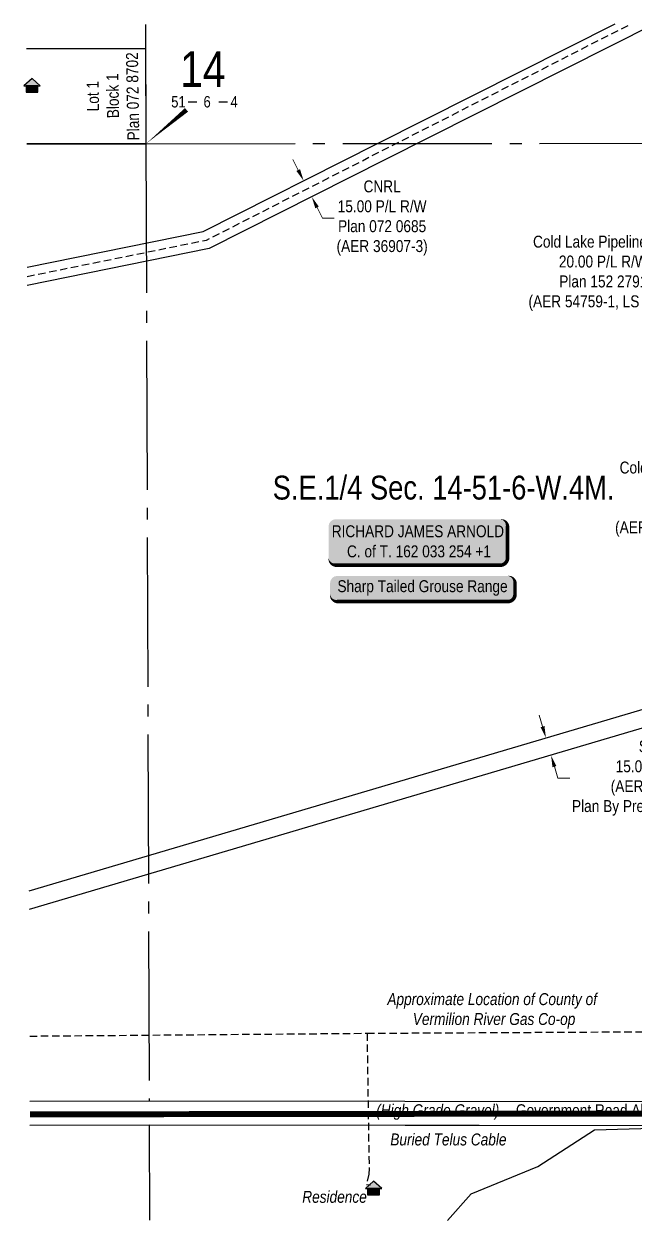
# Model space of a CAD drawing. Extents: x 513955 to 516324, y 5916164 to 5918410.
# Drawn here: x 514508 to 515019, y 5916166 to 5917170 of the extents above; entities that cross this region are included whole.
import ezdxf
from ezdxf.enums import TextEntityAlignment as Align

# ---------------------------------------------------------------- set-up
doc = ezdxf.new("R2010")
doc.units = 0
doc.header["$LTSCALE"] = 5
doc.header["$PDSIZE"] = 0.5
doc.linetypes.add('foc-QUARTERLINE', pattern=[33, 25, -3, 2, -3])
doc.linetypes.add('UG_PIPE', pattern=[1.875, 1.25, -0.625])
doc.layers.get('Defpoints').update_dxf_attribs({"color": 9})
for name, color, linetype in [('10', 1, 'Continuous'), ('9', 3, 'Continuous'), ('AS-OWNER', 7, 'Continuous'), ('AS-PIPE-UG', 44, 'UG_PIPE'), ('AS-PIPE-UG-T', 44, 'Continuous'), ('AS-RESIDENCE', 14, 'Continuous'), ('AS-ROADS', 254, 'Continuous'), ('AS-TELUS', 224, 'foc-TEL'), ('AS-WILDLIFE-BLOCK', 131, 'Continuous'), ('C-SYMBOL', 7, 'Continuous'), ('F-RW', 190, 'Continuous'), ('L-ROAD-T', 7, 'Continuous'), ('L-SEC', 7, 'Continuous'), ('L-SECLBL', 7, 'Continuous'), ('L-SECQ', 8, 'foc-QUARTERLINE'), ('L-TITLEDB', 4, 'Continuous'), ('L-TITLEDB-T', 4, 'Continuous'), ('P-PROPOSED-T', 10, 'Continuous'), ('WETLAND', 143, 'Continuous')]:
    doc.layers.add(name, color=color, linetype=linetype)
doc.layers.add('F-RW-T', color=190, linetype='Continuous', lineweight=9)
doc.layers.add('T-TEXT', color=48, linetype='Continuous', lineweight=18)
doc.styles.add('175L', font='ARIALN.TTF', dxfattribs={"height": 20})
doc.styles.add('80', font='ARIALN.TTF', dxfattribs={"height": 10})
doc.styles.add('80CG', font='ARIALN.TTF', dxfattribs={"height": 10})
doc.styles.add('80L', font='ARIALN.TTF', dxfattribs={"height": 10})
doc.styles.add('80LS', font='ARIALNI.TTF', dxfattribs={"height": 10})
doc.styles.add('foc-LtypeFont', font='ARIALN.TTF', dxfattribs={"height": 7.35})
doc.styles.add('SIMPLEX', font='ARIALN.TTF')
doc.linetypes.add('foc-TEL', pattern='A,2,-1,["T",foc-LtypeFont,S=0.2,R=0,X=-0.425,Y=-0.75],-1.24,8', length=12.24)
doc.dimstyles.new('Compass 5 000', dxfattribs={"dimscale": 5, "dimtxt": 9, "dimasz": 2, "dimexe": 0.2, "dimexo": 0.0625, "dimgap": 0.5, "dimtad": 0, "dimtih": 1, "dimtoh": 1, "dimzin": 0, "dimdsep": 46, "dimtxsty": '80CG', "dimcen": 0.1, "dimse1": 1, "dimse2": 1, "dimclrd": 256, "dimclrt": 256, "dimaunit": 1, "dimadec": 4, "dimazin": 0, "dimtfac": 0.06, "dimtofl": 0, "dimtmove": 0, "dimatfit": 1, "dimfxl": 0.2, "dimtolj": 1, "dimtzin": 0, "dimlwd": -1, "dimarcsym": 0})

# ---------------------------------------------------------------- blocks, each defined once
blk = doc.blocks.new('L-SECLBL')
at = {"layer": '9', "color": 7}
for p, q in [((-5.1, -27.8), (-12.3, -27.8)), ((20.7, -27.8), (13.5, -27.8))]:
    blk.add_line(p, q, dxfattribs=at)
at = {"layer": '10', "color": 2, "style": 'SIMPLEX'}
blk.add_attdef('SEC', text='', height=30, dxfattribs=at).set_placement((0, 0), align=Align.MIDDLE)
at = {"layer": '10', "color": 5, "style": '80L'}
blk.add_attdef('TWP', text='', height=9.5, dxfattribs=at).set_placement((-14.4, -27.4), align=Align.MIDDLE_RIGHT)
blk.add_attdef('RGE', text='', height=9.5, dxfattribs=at).set_placement((3.6, -27.4), align=Align.MIDDLE_CENTER)
blk.add_attdef('MER', text='', height=9.5, dxfattribs=at).set_placement((23.2, -27.4), align=Align.MIDDLE_LEFT)
blk = doc.blocks.new('*D375')
at = {"layer": 'Defpoints', "color": 0, "transparency": 16777216}
for p in [(515249.9, 5916861.5), (515230.5, 5916856.7), (515244.6, 5916799.4)]:
    blk.add_point(p, dxfattribs=at)
at = {"layer": 'P-PROPOSED-T', "color": 240, "transparency": 16777216}
for p, q in [((515273.7, 5916806.6), (515283.4, 5916809)), ((515234.9, 5916797), (515130.7, 5916771.4))]:
    blk.add_line(p, q, dxfattribs=at)
for points in [[(515273.3, 5916808.2), (515274.1, 5916805), (515264, 5916804.2)], [(515234.5, 5916798.7), (515235.3, 5916795.4), (515244.6, 5916799.4)]]:
    blk.add_solid(points, dxfattribs=at)
at = {"layer": 'P-PROPOSED-T', "transparency": 16777216, "insert": (515066.2, 5916771.4), "char_height": 10, "attachment_point": 5, "style": '80CG'}
blk.add_mtext('\\A1;Cold Lake Pipeline Ltd.\\P20.00 P/L R/W\\PPlan 022 1036\\P(AER 32247-3, LS 7562)', dxfattribs=at)
blk = doc.blocks.new('*U378')
h = blk.add_hatch(color=59)
edge = h.paths.add_edge_path()
edge.add_line((-69, -20), (69, -20))
edge.add_arc((69, -14), 6, 270, 360)
edge.add_line((75, -14), (75, 12.5))
edge.add_arc((69, 12.5), 6, 0, 90)
edge.add_line((69, 18.5), (-69, 18.5))
edge.add_arc((-69, 12.5), 6, 90, 180)
edge.add_line((-75, 12.5), (-75, -14))
edge.add_arc((-69, -14), 6, 180, 270)
at = {"color": 1, "flags": 128}
blk.add_lwpolyline([(-69, -20, 3, 3, 0), (69, -20, 3, 3, 0.414214), (75, -14, 3, 3, 0), (75, 12.5, 3, 0, 0.414214), (69, 18.5, 0, 0, 0), (-69, 18.5, 0, 0, 0.414214), (-75, 12.5, 0, 0, 0), (-75, -14, 0, 3, 0.414214)], format="xyseb", close=True, dxfattribs=at)
blk.add_lwpolyline([(-36.8, -8.6, 0, 7.5, 0), (0, 0, 0, 0, 0)], format="xyseb", dxfattribs=at)
at = {"color": 1, "style": '80'}
blk.add_attdef('ENTER_TEXT_001', (-36, -5), '', height=10, dxfattribs=at)
blk = doc.blocks.new('*D379')
at = {"layer": 'Defpoints', "color": 0, "transparency": 16777216}
for p in [(514734.2, 5917034), (514749.2, 5917024.8), (514740.9, 5917020.7)]:
    blk.add_point(p, dxfattribs=at)
at = {"layer": 'F-RW-T', "transparency": 16777216}
for p, q in [((514737.9, 5917047.1), (514733.4, 5917056.1)), ((514753.7, 5917015.9), (514758.1, 5917007)), ((514758.1, 5917007), (514768.1, 5917007))]:
    blk.add_line(p, q, dxfattribs=at)
for points in [[(514739.4, 5917047.9), (514736.4, 5917046.4), (514742.4, 5917038.2)], [(514755.1, 5917016.6), (514752.2, 5917015.1), (514749.2, 5917024.8)]]:
    blk.add_solid(points, dxfattribs=at)
at = {"layer": 'F-RW-T', "transparency": 16777216, "insert": (514808.2, 5917007), "char_height": 10, "attachment_point": 5, "style": '80CG'}
blk.add_mtext('\\A1;CNRL\\P15.00 P/L R/W^JPlan 072 0685\\P(AER 36907-3)', dxfattribs=at)
blk = doc.blocks.new('*D380')
at = {"layer": 'Defpoints', "color": 0, "transparency": 16777216}
for p in [(514949.9, 5916572.5), (514949.8, 5916556.8), (514954.1, 5916558.1)]:
    blk.add_point(p, dxfattribs=at)
at = {"layer": 'F-RW-T', "transparency": 16777216}
for p, q in [((514942.7, 5916580.8), (514939.9, 5916590.4)), ((514952.6, 5916547.3), (514955.5, 5916537.7)), ((514955.5, 5916537.7), (514965.5, 5916537.7))]:
    blk.add_line(p, q, dxfattribs=at)
for points in [[(514944.3, 5916581.3), (514941.1, 5916580.3), (514945.5, 5916571.2)], [(514954.2, 5916547.7), (514951, 5916546.8), (514949.8, 5916556.8)]]:
    blk.add_solid(points, dxfattribs=at)
at = {"layer": 'F-RW-T', "transparency": 16777216, "insert": (515041.2, 5916537.7), "char_height": 10, "attachment_point": 5, "style": '80CG'}
blk.add_mtext('\\A1;Stealth\\P15.00 P/L R/W\\P(AER 48552-71)\\PPlan By Precision Geomatics', dxfattribs=at)
blk = doc.blocks.new('res_occ')
for points in [[(0.1, 0.89), (-1.26, -0.37), (1.46, -0.37)], [(-0.9, -1.43), (1.1, -1.43), (1.1, -0.37), (-0.9, -0.37)]]:
    blk.add_hatch(color=14).paths.add_polyline_path(points)
at = {"color": 14}
for points in [[(0.1, 0.89), (-1.26, -0.37), (1.46, -0.37)], [(-0.9, -1.43), (1.1, -1.43), (1.1, -0.37), (-0.9, -0.37)]]:
    blk.add_lwpolyline(points, close=True, dxfattribs=at)
blk = doc.blocks.new('*D385')
at = {"layer": 'Defpoints', "color": 0, "transparency": 16777216}
for p in [(515214.5, 5917005.4), (515234, 5917010.2), (515216, 5916999.5)]:
    blk.add_point(p, dxfattribs=at)
at = {"layer": 'P-PROPOSED-T', "color": 240, "transparency": 16777216}
for p, q in [((515245.1, 5917006.7), (515254.9, 5917009.1)), ((515206.3, 5916997.1), (515058.2, 5916960.7))]:
    blk.add_line(p, q, dxfattribs=at)
for points in [[(515244.7, 5917008.3), (515245.5, 5917005.1), (515235.4, 5917004.3)], [(515205.9, 5916998.8), (515206.7, 5916995.5), (515216, 5916999.5)]]:
    blk.add_solid(points, dxfattribs=at)
at = {"layer": 'P-PROPOSED-T', "transparency": 16777216, "insert": (514993.6, 5916960.7), "char_height": 10, "attachment_point": 5, "style": '80CG'}
blk.add_mtext('\\A1;Cold Lake Pipeline Ltd.\\P20.00 P/L R/W\\PPlan 152 2791\\P(AER 54759-1, LS 7566)', dxfattribs=at)
blk = doc.blocks.new('*U476')
h = blk.add_hatch(color=255)
edge = h.paths.add_edge_path()
edge.add_line((-71.5, -11.5), (71.5, -11.5))
edge.add_arc((71.5, -5.5), 6, 270, 360)
edge.add_line((77.5, -5.5), (77.5, 4))
edge.add_arc((71.5, 4), 6, 0, 90)
edge.add_line((71.5, 10), (-71.5, 10))
edge.add_arc((-71.5, 4), 6, 90, 180)
edge.add_line((-77.5, 4), (-77.5, -5.5))
edge.add_arc((-71.5, -5.5), 6, 180, 270)
at = {"color": 131, "flags": 128}
blk.add_lwpolyline([(-71.5, -11.5, 3, 3, 0), (71.5, -11.5, 3, 3, 0.414214), (77.5, -5.5, 3, 3, 0), (77.5, 4, 3, 0, 0.414214), (71.5, 10, 0, 0, 0), (-71.5, 10, 0, 0, 0.414214), (-77.5, 4, 0, 0, 0), (-77.5, -5.5, 0, 3, 0.414214)], format="xyseb", close=True, dxfattribs=at)
at = {"color": 131, "style": '80'}
blk.add_attdef('ENTER_TEXT_001', (-36, -5), '', height=10, dxfattribs=at)

msp = doc.modelspace()

# ---------------------------------------------------------------- linework, layer by layer
at = {"layer": 'AS-PIPE-UG'}
for p, q in [((514512.758, 5916321.449), (514795.531, 5916323.832)), ((514795.531, 5916323.832), (515324.811, 5916326.764))]:
    msp.add_line(p, q, dxfattribs=at)
at = {"layer": 'AS-PIPE-UG', "flags": 128}
msp.add_lwpolyline([(514510.633, 5916958.064), (514660.959, 5916988.51), (515016.691, 5917169.625)], dxfattribs=at)
at = {"layer": 'AS-PIPE-UG'}
msp.add_lwpolyline([(514795.531, 5916323.832), (514797.265, 5916210.477), (514796.959, 5916205.838), (514795.037, 5916197.037), (514798.541, 5916196.668)], dxfattribs=at)
at = {"layer": 'AS-ROADS', "const_width": 5, "flags": 128}
msp.add_lwpolyline([(514512.977, 5916255.854), (515522.477, 5916257.197)], dxfattribs=at)
at = {"layer": 'AS-TELUS', "flags": 128}
msp.add_lwpolyline([(514513.008, 5916246.775), (514613.005, 5916247.104), (515442.621, 5916246.25), (515522.515, 5916246.339)], dxfattribs=at)
at = {"layer": 'F-RW', "flags": 128}
for points in [[(514510.607, 5916965.879), (514658.262, 5916995.833), (514804.412, 5917069.415), (515003.428, 5917169.612)], [(515036.85, 5917169.645), (514811.157, 5917056.017), (514663.213, 5916981.532), (514510.658, 5916950.584)], [(514512.352, 5916443.119), (515247.901, 5916660.643), (515367.201, 5916689.961), (515370.781, 5916675.394), (515251.82, 5916646.159), (514512.404, 5916427.492)]]:
    msp.add_lwpolyline(points, dxfattribs=at)
at = {"layer": 'L-SEC'}
for p, q in [((514512.941, 5916266.881), (514612.937, 5916267.21)), ((514612.937, 5916267.21), (515422.442, 5916266.335)), ((514513.008, 5916246.775), (514613.005, 5916247.104)), ((514613.005, 5916247.104), (515422.513, 5916246.229))]:
    msp.add_line(p, q, dxfattribs=at)
at = {"layer": 'L-SECLBL', "color": 2, "flags": 128}
msp.add_lwpolyline([(514610.213, 5917069.221, 0, 4, 0), (514644.229, 5917097.619, 0, 0, 0)], format="xyseb", dxfattribs=at)
at = {"layer": 'L-SECQ'}
for p, q in [((514609.873, 5917169.221), (514610.213, 5917069.221)), ((514510.262, 5917069.122), (514610.213, 5917069.221)), ((514610.213, 5917069.221), (515419.642, 5917070.026)), ((514610.213, 5917069.221), (514612.937, 5916267.21)), ((514613.005, 5916247.104), (514613.288, 5916167.238))]:
    msp.add_line(p, q, dxfattribs=at)
at = {"layer": 'L-TITLEDB', "flags": 128}
for points in [[(514509.995, 5917149.076), (514609.985, 5917149.176)], [(514609.985, 5917149.176), (514610.213, 5917069.221), (514510.262, 5917069.122)]]:
    msp.add_lwpolyline(points, dxfattribs=at)
at = {"layer": 'WETLAND'}
msp.add_lwpolyline([(514863.09, 5916166.959), (514882.79, 5916189.268), (514938.58, 5916212.219), (514986.283, 5916242.974), (515073.314, 5916245.42), (515181.041, 5916245.763), (515259.591, 5916223.24), (515308.903, 5916197.064), (515327.551, 5916166.52), (515327.577, 5916166.441)], dxfattribs=at)

# ---------------------------------------------------------------- block references
at = {"layer": 'AS-OWNER', "color": 5}
ref = msp.add_blockref('*U378', (514838.308, 5916736.081), dxfattribs=at)
ref.add_attrib('ENTER_TEXT_001', 'RICHARD JAMES ARNOLD', (514765.955, 5916739.499), dxfattribs={"layer": '0', "color": 1, "height": 10, "style": '80'})
ref.add_attrib('ENTER_TEXT_002', 'C. of T. 162 033 254 +1', (514778.741, 5916722.655), dxfattribs={"layer": '0', "color": 1, "height": 10, "style": '80'})
at = {"layer": 'AS-RESIDENCE', "color": 5, "xscale": 5, "yscale": 5, "zscale": 5}
for p in [(514514.237, 5917119.51), (514800.55, 5916195.513)]:
    msp.add_blockref('res_occ', p, dxfattribs=at)
at = {"layer": 'AS-WILDLIFE-BLOCK', "color": 4}
ref = msp.add_blockref('*U476', (514842.078, 5916697.09), dxfattribs=at)
ref.add_attrib('ENTER_TEXT_001', 'Sharp Tailed Grouse Range', (514770.744, 5916693.472), dxfattribs={"layer": '0', "color": 131, "height": 10, "style": '80'})
at = {"layer": 'L-SECLBL', "color": 2}
msp.add_blockref('L-SECLBL', (514657.918, 5917131.819), dxfattribs=at).add_auto_attribs({'SEC': '14', 'TWP': '51', 'RGE': '6', 'MER': '4'})

# ---------------------------------------------------------------- texts
at = {"layer": 'AS-PIPE-UG-T', "insert": (514812.525, 5916357.424), "char_height": 10, "attachment_point": 1, "style": '80L'}
msp.add_mtext_dynamic_manual_height_columns('\\pi0.05;{\\fArial Narrow|b0|i1|c0|p34;Approximate Location of County of \\P\\pi21.397;Vermilion River Gas Co-op}', width=177.36467, gutter_width=50, heights=[0], dxfattribs=at)
at = {"layer": 'AS-RESIDENCE', "insert": (514741.246, 5916191.729), "char_height": 10, "attachment_point": 1, "style": '175L'}
msp.add_mtext_dynamic_manual_height_columns('{\\fArial Narrow|b0|i1|c0|p34;Residence}', width=30.3856, gutter_width=100, heights=[0], dxfattribs=at)
at = {"layer": 'AS-TELUS', "insert": (514815.051, 5916239.819), "char_height": 10, "attachment_point": 1, "style": '80L'}
msp.add_mtext_dynamic_manual_height_columns('{\\fArial Narrow|b0|i1|c0|p34;Buried Telus Cable}', width=98.80252, gutter_width=50, heights=[0], dxfattribs=at)
at = {"layer": 'C-SYMBOL', "color": 3, "style": '175L'}
msp.add_text('S.E.1/4 Sec. 14-51-6-W.4M.', height=20, dxfattribs=at).set_placement((514859.709, 5916765.077), align=Align.BOTTOM_CENTER)
at = {"layer": 'L-ROAD-T', "style": '80L'}
msp.add_text('Government Road Allowance', height=10, dxfattribs=at).set_placement((514994.839, 5916259.296), align=Align.MIDDLE_CENTER)
at = {"layer": 'L-TITLEDB-T', "insert": (514561.373, 5917070.468), "char_height": 10, "attachment_point": 1, "rotation": 90.930412, "style": '80L'}
msp.add_mtext_dynamic_manual_height_columns('\\pi25.834;Lot 1\\P\\pi19.804;Block 1\\P\\pi0.9027;Plan 072 8702', width=74.21331, gutter_width=50, heights=[0], dxfattribs=at)
at = {"layer": 'T-TEXT', "style": '80LS'}
msp.add_text('(High Grade Gravel)', height=10, dxfattribs=at).set_placement((514854.839, 5916259.296), align=Align.MIDDLE_CENTER)

# ---------------------------------------------------------------- dimensions: what is measured, and where the dimension line sits
at = {"layer": 'F-RW-T'}
for p1, p2, distance, text, picture, middle in [((514734.156, 5917034.043), (514740.896, 5917020.659), 9.245, 'CNRL\\P15.00 P/L R/W^JPlan 072 0685\\P(AER 36907-3)', '*D379', (514808.156, 5917006.954)), ((514949.883, 5916572.51), (514954.137, 5916558.126), -4.521, 'Stealth\\P15.00 P/L R/W\\P(AER 48552-71)\\PPlan By Precision Geomatics', '*D380', (515041.176, 5916537.665))]:
    dim = msp.add_aligned_dim(p1=p1, p2=p2, distance=distance, text=text, dimstyle='Compass 5 000', dxfattribs=at)
    dim.commit()
    dim.dimension.update_dxf_attribs({"geometry": picture, "text_midpoint": middle})
at = {"layer": 'P-PROPOSED-T'}
dim = msp.add_linear_dim(base=(515215.975, 5916999.532), p1=(515233.981, 5917010.222), p2=(515214.522, 5917005.429), angle=193.836061, text='Cold Lake Pipeline Ltd.\\P20.00 P/L R/W\\PPlan 152 2791\\P(AER 54759-1, LS 7566)', dimstyle='Compass 5 000', override={"dimclrd": 240}, dxfattribs=at)
dim.commit()
dim.dimension.update_dxf_attribs({"geometry": '*D385', "text_midpoint": (514993.649, 5916960.669), "dimtype": 161})
at = {"layer": 'P-PROPOSED-T', "color": 5}
dim = msp.add_linear_dim(base=(515244.582, 5916799.44), p1=(515249.886, 5916861.491), p2=(515230.468, 5916856.704), angle=193.846585, text='Cold Lake Pipeline Ltd.\\P20.00 P/L R/W\\PPlan 022 1036\\P(AER 32247-3, LS 7562)', dimstyle='Compass 5 000', override={"dimclrd": 240}, dxfattribs=at)
dim.commit()
dim.dimension.update_dxf_attribs({"geometry": '*D375', "text_midpoint": (515066.187, 5916771.375), "dimtype": 161})

doc.saveas('drawing.dxf')
